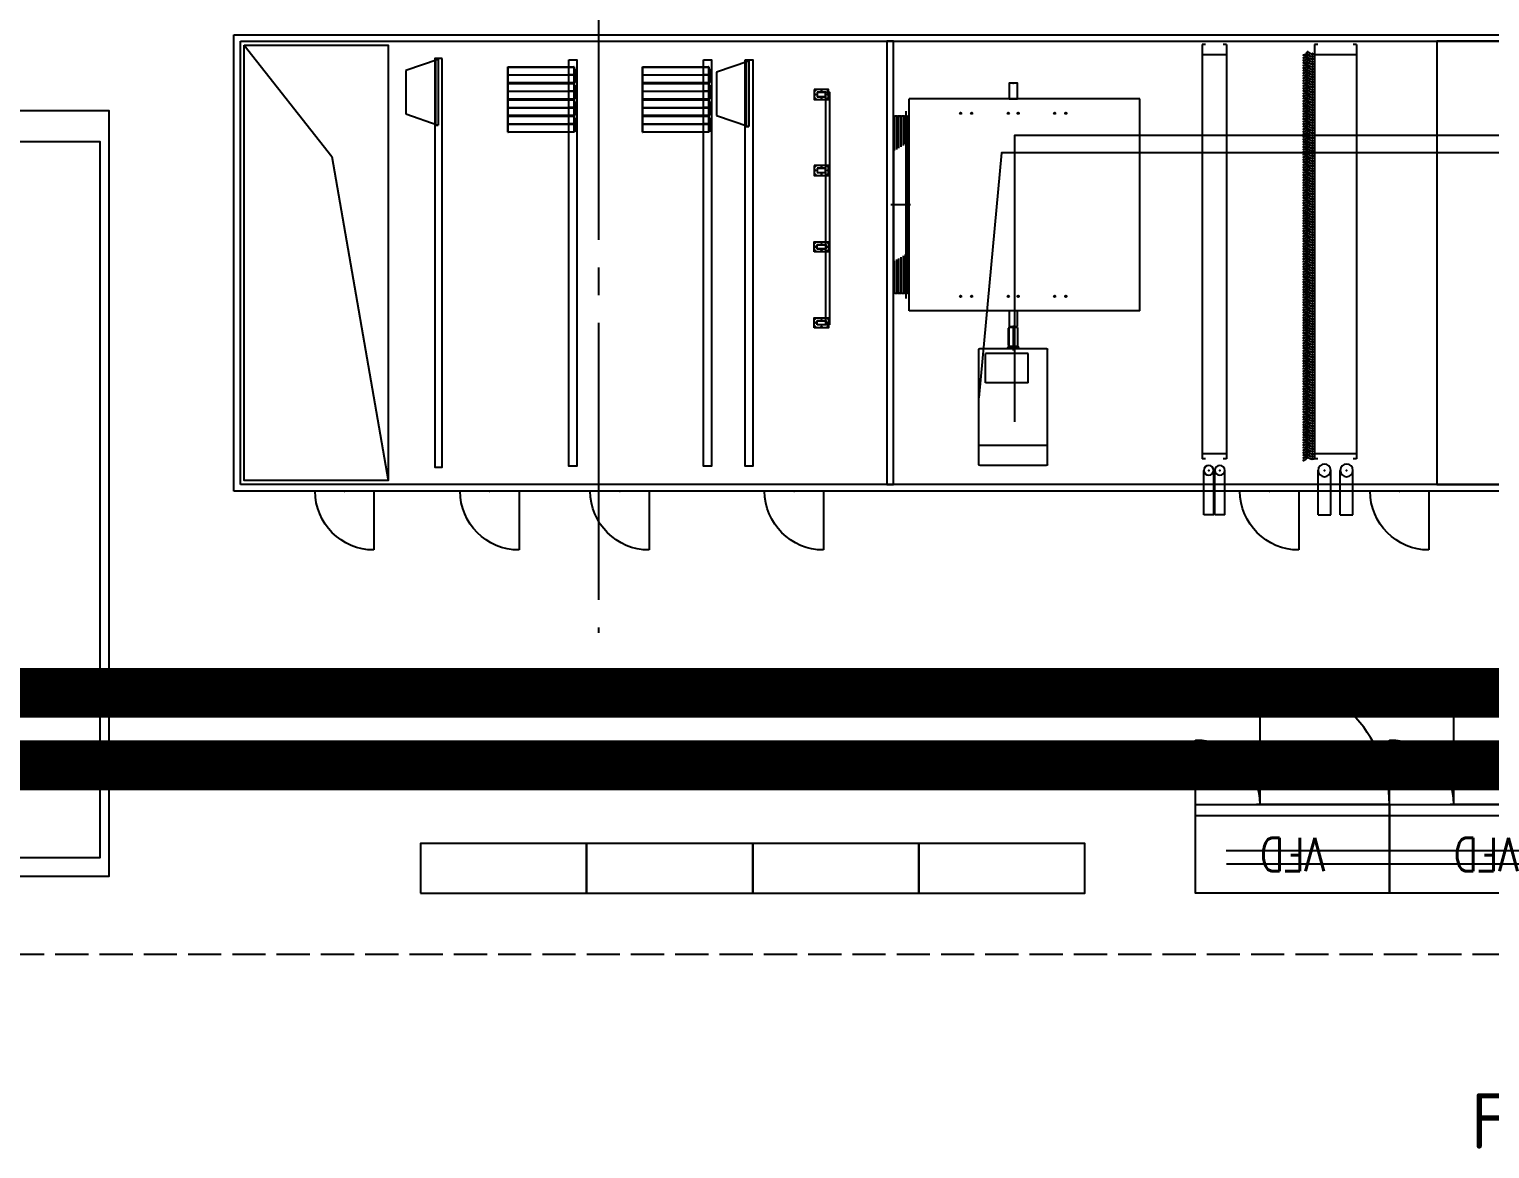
# Model space of a CAD drawing. Extents: x -18489 to 195597, y -1599 to 112111.
# Drawn here: x 10526 to 11845, y -1186 to -175 of the extents above; entities that cross this region are included whole.
import ezdxf
from ezdxf.enums import TextEntityAlignment as Align

# ---------------------------------------------------------------- set-up
doc = ezdxf.new("R2010")
doc.units = 0
doc.header["$LTSCALE"] = 100
for name, pattern in [('188K-SM-03-F10-MECH-EQ-Y2257103$0$CENTER', [2, 1.25, -0.25, 0.25, -0.25]), ('188K-SM-03-F10-MECH-EQ-Y2257103$0$Hidden H04', [23, 15, -8]), ('X-S-FAB-L10$0$COL-CEN-LIN', [3.25, 2.5, -0.25, 0.25, -0.25]), ('X-S-FAB-L10$0$HIDDEN', [0.4, 0.3, -0.1])]:
    doc.linetypes.add(name, pattern=pattern)
for name, color, linetype in [('188K-SM-03-F10-ELEC-EQ-Y2257103$0$E-VFD-PNL', 150, 'Continuous'), ('188K-SM-03-F10-ELEC-EQ-Y2257103$0$MAU遮蔽線點料3', 2, 'Continuous'), ('188K-SM-03-F10-ELEC-EQ-Y2257103$0$MAU遮蔽線點料4', 3, 'Continuous'), ('188K-SM-03-F10-ELEC-EQ-Y2257103$0$MAU遮蔽線點料5', 4, 'Continuous'), ('188K-SM-03-F10-ELEC-EQ-Y2257103$0$MAU遮蔽線點料6', 5, 'Continuous'), ('188K-SM-03-F10-MECH-EQ-Y2257103$0$FLC', 40, 'Continuous'), ('188K-SM-03-F10-MECH-EQ-Y2257103$0$HEPA', 6, 'Continuous'), ('188K-SM-03-F10-MECH-EQ-Y2257103$0$MOTOR', 7, 'Continuous'), ('188K-SM-03-F10-MECH-EQ-Y2257103$0$擋水簾', 151, 'Continuous'), ('188K-SM-03-F10-MECH-EQ-Y2257103$0$桶濾', 125, 'Continuous'), ('188K-SM-07-F10-MECH-CR PIPE-Y2257103$0$00_AC_CHS_12℃', 4, 'Continuous'), ('188K-SM-07-F10-MECH-CR PIPE-Y2257103$0$00_AC_CHS_20℃', 3, 'Continuous'), ('X-S-FAB-L10$0$0-DIM-TXT', 8, 'Continuous'), ('X-S-FAB-L10$0$BLOCK', 8, 'Continuous'), ('X-S-FAB-L10$0$CCL', 8, 'X-S-FAB-L10$0$COL-CEN-LIN'), ('X-S-FAB-L10$0$HID', 8, 'X-S-FAB-L10$0$HIDDEN')]:
    doc.layers.add(name, color=color, linetype=linetype)
doc.styles.add('188K-SM-03-F10-ELEC-EQ-Y2257103$0$aa-txt', font='simplex.shx', dxfattribs={"width": 0.6})
doc.styles.add('188K-SM-07-F10-MECH-CR PIPE-Y2257103$0$XFM1P20-200k$0$$0$aa-txt', font='isocp.shx', dxfattribs={"bigfont": 'chineset.shx'})
doc.styles.add('X-S-FAB-L10$0$CHINA', font='simplex.shx', dxfattribs={"width": 0.75, "bigfont": 'chineset.shx'})
doc.styles.add('X-S-FAB-L10$0$Standard', font='', dxfattribs={"width": 0.8})
doc.styles.add('X-S-FAB-L10$0$TG_NOTE_TEXT', font='simplex.shx', dxfattribs={"width": 0.75, "bigfont": 'chineset.shx'})
doc.styles.get('X-S-FAB-L10$0$Standard').set_extended_font_data('Microsoft JhengHei')

# ---------------------------------------------------------------- blocks, each defined once
blk = doc.blocks.new('X-S-FAB-L10$0$FAB2-L05')
at = {"layer": 'X-S-FAB-L10$0$CCL'}
blk.add_line((-15120, 11005), (-15120, 0), dxfattribs=at)
blk = doc.blocks.new('X-S-FAB-L10')
at = {"layer": 'X-S-FAB-L10$0$HID'}
blk.add_line((2509.405, -1010), (17209, -1010), dxfattribs=at)
at = {"layer": 'X-S-FAB-L10$0$BLOCK'}
blk.add_blockref('X-S-FAB-L10$0$FAB2-L05', (26160, -720), dxfattribs=at)
at = {"style": 'X-S-FAB-L10$0$TG_NOTE_TEXT', "width": 0.5, "flags": 1}
for p in [(7463.301, 9020), (18268.251, 8649), (11197.77, 4800.167), (16485.801, 4800.167), (25420.27, 2635), (13360, 320.001, 0), (7463.301, -33.333)]:
    blk.add_attdef('WH', text='', height=20, dxfattribs=at).set_placement(p, align=Align.BOTTOM_LEFT)
at = {"width": 0.5}
for style, p in [('X-S-FAB-L10$0$TG_NOTE_TEXT', (7585, 9020)), ('X-S-FAB-L10$0$TG_NOTE_TEXT', (18389.95, 8649)), ('X-S-FAB-L10$0$TG_NOTE_TEXT', (11117.5, 4813.5)), ('X-S-FAB-L10$0$TG_NOTE_TEXT', (16607.5, 4813.5)), ('X-S-FAB-L10$0$TG_NOTE_TEXT', (25350, 2635)), ('X-S-FAB-L10$0$Standard', (13129.375, 325.001, 0)), ('X-S-FAB-L10$0$TG_NOTE_TEXT', (7585, -20))]:
    blk.add_attdef('DESC', text='', height=10, dxfattribs=dict(at, style=style)).set_placement(p, align=Align.BOTTOM_LEFT)
for tag, style, p in [('TYPE', 'X-S-FAB-L10$0$TG_NOTE_TEXT', (7619.286, 9020)), ('NO', 'X-S-FAB-L10$0$TG_NOTE_TEXT', (7650.095, 9020)), ('TYPE', 'X-S-FAB-L10$0$TG_NOTE_TEXT', (18424.236, 8649)), ('NO', 'X-S-FAB-L10$0$TG_NOTE_TEXT', (18455.045, 8649)), ('NO', 'X-S-FAB-L10$0$TG_NOTE_TEXT', (11088.595, 4813.5)), ('TYPE', 'X-S-FAB-L10$0$TG_NOTE_TEXT', (11151.786, 4813.5)), ('TYPE', 'X-S-FAB-L10$0$TG_NOTE_TEXT', (16641.786, 4813.5)), ('NO', 'X-S-FAB-L10$0$TG_NOTE_TEXT', (16672.595, 4813.5)), ('NO', 'X-S-FAB-L10$0$TG_NOTE_TEXT', (25313, 2635)), ('TYPE', 'X-S-FAB-L10$0$TG_NOTE_TEXT', (25350, 2635)), ('NO', 'X-S-FAB-L10$0$Standard', (13100, 320.001, 0)), ('TYPE', 'X-S-FAB-L10$0$Standard', (13129.375, 320.001, 0)), ('TYPE', 'X-S-FAB-L10$0$TG_NOTE_TEXT', (7619.286, -20)), ('NO', 'X-S-FAB-L10$0$TG_NOTE_TEXT', (7650.095, -20))]:
    blk.add_attdef(tag, text='', height=10, dxfattribs=dict(at, style=style)).set_placement(p, align=Align.BOTTOM_RIGHT)
at = {"style": 'X-S-FAB-L10$0$TG_NOTE_TEXT', "width": 0.5, "flags": 1}
for rotation, p in [(180, (43, 7480)), (180, (943, 7480)), (90, (24310, 3717.77)), (270, (17080, 1711.699))]:
    blk.add_attdef('WH', text='', height=20, rotation=rotation, dxfattribs=at).set_placement(p, align=Align.BOTTOM_LEFT)
at = {"width": 0.5}
for rotation, style, p in [(180, 'X-S-FAB-L10$0$Standard', (317.625, 7480)), (180, 'X-S-FAB-L10$0$Standard', (1217.625, 7480)), (90, 'X-S-FAB-L10$0$TG_NOTE_TEXT', (24310, 3647.5)), (270, 'X-S-FAB-L10$0$TG_NOTE_TEXT', (17080, 1605))]:
    blk.add_attdef('DESC', text='', height=10, rotation=rotation, dxfattribs=dict(at, style=style)).set_placement(p, align=Align.BOTTOM_LEFT)
for tag, rotation, style, p in [('TYPE', 180, 'X-S-FAB-L10$0$Standard', (317.625, 7480)), ('NO', 180, 'X-S-FAB-L10$0$Standard', (347, 7480)), ('TYPE', 180, 'X-S-FAB-L10$0$Standard', (1217.625, 7480)), ('NO', 180, 'X-S-FAB-L10$0$Standard', (1247, 7480)), ('TYPE', 90, 'X-S-FAB-L10$0$TG_NOTE_TEXT', (24310, 3647.5)), ('NO', 90, 'X-S-FAB-L10$0$TG_NOTE_TEXT', (24310, 3610.5)), ('TYPE', 270, 'X-S-FAB-L10$0$TG_NOTE_TEXT', (17080, 1605)), ('NO', 270, 'X-S-FAB-L10$0$TG_NOTE_TEXT', (17080, 1573))]:
    blk.add_attdef(tag, text='', height=10, rotation=rotation, dxfattribs=dict(at, style=style)).set_placement(p, align=Align.BOTTOM_RIGHT)
at = {"layer": 'X-S-FAB-L10$0$0-DIM-TXT', "style": 'X-S-FAB-L10$0$CHINA', "width": 0.75}
for p in [(667.414, 7855.1, -2689.4), (22627.353, 6728.814), (25644.722, 6728.814), (24778.787, 5569.051), (1118.252, 4980), (417.801, 4594.623), (23874.84, 4355), (22927.43, 4330.122), (23749.869, 3901.367), (417.801, 3765.236), (1118.252, 3730), (417.801, 3115.79), (536.882, 2227.832), (16908.994, 1782.652), (888.445, 880.466), (16977.43, 750), (18878.841, 750), (25641.221, 553.233), (21364.03, 526.894)]:
    blk.add_attdef('HIG', text='', height=80, dxfattribs=at).set_placement(p, align=Align.MIDDLE_LEFT)
blk = doc.blocks.new('188K-SM-03-F10-MECH-EQ-Y2257103$0$eli')
at = {"layer": '188K-SM-03-F10-MECH-EQ-Y2257103$0$擋水簾'}
for p, q in [((-48, 17), (-47, 16)), ((-46, 17), (-46, 17)), ((-42, 18), (-41, 21)), ((-40, 21), (-38, 21)), ((-40, 18), (-39, 20)), ((-39, 20), (-38, 20)), ((-5, 2), (-12, 7)), ((-4, 3), (-9, 6)), ((20, 24), (9, 13)), ((21, 23), (10, 11))]:
    blk.add_line(p, q, dxfattribs=at)
for centre, radius, start, end in [((-60, 16), 0.892, 56.5251, 332.9034), ((-46, 16), 0.841, 225, 45), ((-40, 20), 1.19, 90, 155), ((-39, 20), 0.595, 90, 155), ((-38, 21), 0.595, 270, 90), ((0, 8), 8.33, 233.7229, 329.3372), ((0, 8), 7.14, 233.7229, 329.3372), ((7, 4), 0.595, 329.3372, 149.3372), ((40, 31), 0.892, 241.4202, 146.5072)]:
    blk.add_arc(centre, radius, start, end, dxfattribs=at)
for centre, major_axis, ratio, start_param, end_param in [((-45, -34), (54.7, 1), 0.945652, 1.612744, 1.817259), ((-45, -34), (54.7, 1), 0.945652, 0.892621, 1.570796), ((-2, 15), (13.6, 1.8), 0.565217, 3.706747, 4.814407), ((-3, 15), (14.6, 2.6), 0.6, 4.193923, 5.58693), ((-3, 15), (13.5, 2.4), 0.565217, -1.468778, -0.576163), ((30, 18), (13.2, 9.6), 0.581818, 0.469896, 1.87896)]:
    blk.add_ellipse(centre, major_axis=major_axis, ratio=ratio, start_param=start_param, end_param=end_param, dxfattribs=at)
for points, knots in [([(-42, 18), (-45, 19), (-48, 19), (-54, 18), (-57, 17), (-60, 17)], [4.6316548, 4.6316548, 4.6316548, 4.6316548, 4.809552, 4.809552, 4.958975, 4.958975, 4.958975, 4.958975]), ([(-13, 9), (-14, 10), (-16, 11), (-20, 13), (-24, 15), (-32, 17), (-36, 18), (-40, 18), (-40, 18), (-40, 18)], [4.0840634, 4.0840634, 4.0840634, 4.0840634, 4.1613431, 4.1613431, 4.3774127, 4.3774127, 4.5934823, 4.5934823, 4.6006647, 4.6006647, 4.6006647, 4.6006647]), ([(39, 31), (39, 31), (38, 32), (36, 32), (34, 31), (30, 30), (28, 29), (25, 27), (23, 26), (21, 24), (20, 24), (20, 23)], [6.799371, 6.799371, 6.799371, 6.799371, 6.892242, 6.892242, 7.324796, 7.324796, 7.671916, 7.671916, 8.019037, 8.019037, 8.162145, 8.162145, 8.162145, 8.162145])]:
    blk.add_open_spline(points, degree=3, knots=knots, dxfattribs=at)
blk = doc.blocks.new('188K-SM-03-F10-MECH-EQ-Y2257103$0$A$C1EE42846')
at = {"color": 4}
for p, q in [((0, 3970), (0, 230)), ((0, 3970), (30, 3970)), ((350, 3970), (380, 3970)), ((380, 3970), (380, 230)), ((380, 3880), (0, 3880)), ((380, 280), (0, 280)), ((0, 230), (30, 230)), ((350, 230), (380, 230)), ((33, -275), (33, 127)), ((147, -275), (147, 127)), ((233, -275), (233, 127)), ((347, -275), (347, 129)), ((147, -275), (33, -275)), ((347, -275), (233, -275))]:
    blk.add_line(p, q, dxfattribs=at)
for centre in [(90, 127), (290, 127)]:
    blk.add_circle(centre, 57.1, dxfattribs=at)
for p in [(90, 127), (290, 127)]:
    blk.add_point(p, dxfattribs=at)
at = {"xscale": -0.9824656600831077, "yscale": 0.9824656600831077, "zscale": 0.9824656600831077, "rotation": 180}
for p in [(442, 3905), (442, 3882), (442, 3859), (442, 3836), (442, 3790), (442, 3767), (442, 3744), (442, 3721), (442, 3698), (442, 3813), (442, 3675), (442, 3652), (442, 3629), (442, 3606), (442, 3583), (442, 3560), (442, 3537), (442, 3514), (442, 3491), (442, 3468), (442, 3445), (442, 3422), (442, 3399), (442, 3376), (442, 3353), (442, 3330), (442, 3307), (442, 3284), (442, 3261), (442, 3238), (442, 3215), (442, 3192), (442, 3169), (442, 3146), (442, 3123), (442, 3100), (442, 3077), (442, 3054), (442, 3031), (442, 3008), (442, 2985), (442, 2962), (442, 2939), (442, 2916), (442, 2893), (442, 2870), (442, 2847), (442, 2824), (442, 2801), (442, 2778), (442, 2755), (442, 2732), (442, 2709), (442, 2686), (442, 2663), (442, 2640), (442, 2617), (442, 2594), (442, 2571), (442, 2548), (442, 2525), (442, 2502), (442, 2479), (442, 2456), (442, 2433), (442, 2410), (442, 2387), (442, 2364), (442, 2341), (442, 2318), (442, 2295), (442, 2272), (442, 2249), (442, 2226), (442, 2203), (442, 2180), (442, 2157), (442, 2134), (442, 2111), (442, 2088), (442, 2065), (442, 2042), (442, 2019), (442, 1996), (442, 1973), (442, 1950), (442, 1927), (442, 1904), (442, 1881), (442, 1858), (442, 1835), (442, 1812), (442, 1789), (442, 1766), (442, 1743), (442, 1720), (442, 1697), (442, 1674), (442, 1651), (442, 1628), (442, 1605), (442, 1582), (442, 1559), (442, 1536), (442, 1513), (442, 1490), (442, 1467), (442, 1444), (442, 1421), (442, 1398), (442, 1375), (442, 1352), (442, 1329), (442, 1306), (442, 1283), (442, 1260), (442, 1237), (442, 1214), (442, 1191), (442, 1168), (442, 1145), (442, 1122), (442, 1099), (442, 1076), (442, 1053), (442, 1030), (442, 1007), (442, 984), (442, 961), (442, 938), (442, 915), (442, 892), (442, 869), (442, 846), (442, 823), (442, 800), (442, 777), (442, 754), (442, 731), (442, 708), (442, 685), (442, 662), (442, 639), (442, 616), (442, 593), (442, 570), (442, 547), (442, 524), (442, 501), (442, 478), (442, 455), (442, 432), (442, 409), (442, 386), (442, 363), (442, 340), (442, 317), (442, 294), (442, 271), (442, 248)]:
    blk.add_blockref('188K-SM-03-F10-MECH-EQ-Y2257103$0$eli', p, dxfattribs=at)
blk = doc.blocks.new('188K-SM-03-F10-MECH-EQ-Y2257103$0$A$C20831D72')
at = {"color": 1}
for p, q in [((0, 3970), (0, 230)), ((0, 3970), (30, 3970)), ((190, 3970), (220, 3970)), ((220, 3970), (220, 230)), ((220, 3880), (0, 3880)), ((220, 280), (0, 280)), ((0, 230), (30, 230)), ((190, 230), (220, 230)), ((15, -275), (15, 127)), ((105, -275), (105, 127)), ((115, -275), (115, 127)), ((205, -275), (205, 127)), ((15, -275), (105, -275)), ((115, -275), (205, -275))]:
    blk.add_line(p, q, dxfattribs=at)
for centre in [(60, 127), (160, 127)]:
    blk.add_circle(centre, 44.5, dxfattribs=at)
for p in [(60, 127), (160, 127)]:
    blk.add_point(p, dxfattribs=at)
blk = doc.blocks.new('188K-SM-03-F10-MECH-EQ-Y2257103$0$%%C7 孔徑')
at = {"color": 4}
blk.add_circle((0, 0), 3.5, dxfattribs=at)
blk.add_point((0, 0))
blk = doc.blocks.new('188K-SM-03-F10-MECH-EQ-Y2257103$0$A$C6e2866f5')
blk.add_lwpolyline([(45, -105), (-45, -105), (-45, 25), (45, 25)], close=True)
at = {"linetype": '188K-SM-03-F10-MECH-EQ-Y2257103$0$Hidden H04', "lineweight": -3}
for points in [[(-20, 0), (20, 0), (20, -80), (-20, -80)], [(-18, -2), (18, -2), (18, -78), (-18, -78)]]:
    blk.add_lwpolyline(points, close=True, dxfattribs=at)
for p in [(-37, 17), (0, 17), (37, 17), (-37, -40), (36.75, -40)]:
    blk.add_blockref('188K-SM-03-F10-MECH-EQ-Y2257103$0$%%C7 孔徑', p)
at = {"xscale": -1, "rotation": 180}
for p in [(-37, -97), (0, -97), (37, -97)]:
    blk.add_blockref('188K-SM-03-F10-MECH-EQ-Y2257103$0$%%C7 孔徑', p, dxfattribs=at)
blk = doc.blocks.new('188K-SM-03-F10-MECH-EQ-Y2257103$0$A$C3A4033FF')
blk.add_blockref('188K-SM-03-F10-MECH-EQ-Y2257103$0$A$C6e2866f5', (-20, 0))
blk = doc.blocks.new('188K-SM-03-F10-MECH-EQ-Y2257103$0$FLC-1250-W')
at = {"layer": '188K-SM-03-F10-MECH-EQ-Y2257103$0$FLC'}
for p, q in [((0, 796), (0, -796)), ((130, 796), (130, -796))]:
    blk.add_line(p, q, dxfattribs=at)
at = {"layer": '188K-SM-03-F10-MECH-EQ-Y2257103$0$FLC', "color": 1}
for p, q in [((20, 546), (20, 796)), ((40, 534), (40, 796)), ((60, 523), (60, 796)), ((80, 511), (80, 796)), ((100, 500), (100, 796)), ((120, 488), (120, 796)), ((20, -796), (20, -450)), ((40, -796), (40, -462)), ((60, -796), (60, -473)), ((80, -796), (80, -485)), ((100, -796), (100, -496)), ((120, -796), (120, -508))]:
    blk.add_line(p, q, dxfattribs=at)
at = {"layer": '188K-SM-03-F10-MECH-EQ-Y2257103$0$FLC', "color": 1, "linetype": '188K-SM-03-F10-MECH-EQ-Y2257103$0$CENTER', "ltscale": 5}
blk.add_line((-25, 0), (152, 0), dxfattribs=at)
at = {"layer": '188K-SM-03-F10-MECH-EQ-Y2257103$0$FLC'}
for centre, start, end in [((5, 796), 0, 180), ((15, 796), 0, 180), ((25, 796), 0, 180), ((35, 796), 0, 180), ((45, 796), 0, 180), ((55, 796), 0, 180), ((65, 796), 0, 180), ((75, 796), 0, 180), ((85, 796), 0, 180), ((95, 796), 0, 180), ((105, 796), 0, 180), ((115, 796), 0, 180), ((125, 796), 0, 180), ((125, 796), 0, 180), ((125, 796), 0, 180), ((125, 796), 0, 180), ((125, 796), 0, 180), ((125, 796), 0, 180), ((125, 796), 0, 180), ((125, 796), 0, 180), ((125, 796), 0, 180), ((125, 796), 0, 180), ((125, 796), 0, 180), ((125, 796), 0, 180), ((5, -796), 180, 0), ((15, -796), 180, 0), ((25, -796), 180, 0), ((35, -796), 180, 0), ((45, -796), 180, 0), ((55, -796), 180, 0), ((65, -796), 180, 0), ((75, -796), 180, 0), ((85, -796), 180, 0), ((95, -796), 180, 0), ((105, -796), 180, 0), ((115, -796), 180, 0), ((125, -796), 180, 0), ((125, -796), 180, 0), ((125, -796), 180, 0), ((125, -796), 180, 0), ((125, -796), 180, 0), ((125, -796), 180, 0), ((125, -796), 180, 0), ((125, -796), 180, 0), ((125, -796), 180, 0), ((125, -796), 180, 0), ((125, -796), 180, 0), ((125, -796), 180, 0)]:
    blk.add_arc(centre, 5, start, end, dxfattribs=at)
blk = doc.blocks.new('188K-SM-03-F10-MECH-EQ-Y2257103$0$%%C14 孔位')
at = {"color": 1}
blk.add_circle((0, 0), 7, dxfattribs=at)
blk.add_point((0, 0))
blk = doc.blocks.new('188K-SM-03-F10-MECH-EQ-Y2257103$0$A$C7940598F')
for p, q in [((1804, 2115), (111, 2115)), ((164, 2115), (164, 2085)), ((1751, 2115), (1751, 2085)), ((0, 0), (0, 2085)), ((0, 2085), (1915, 2085)), ((1915, 0), (1915, 2085)), ((0, 0), (1915, 0))]:
    blk.add_line(p, q)
for points in [[(-140, 1107.5), (0, 1107.5), (0, 1182.5), (-140, 1182.5)], [(1915, 1107.5), (2055, 1107.5), (2055, 1182.5), (1915, 1182.5)]]:
    blk.add_lwpolyline(points, close=True)
for p in [(-140, 1145), (2055, 1145)]:
    blk.add_point(p)
for p in [(131, 1620), (1784, 1620), (131, 1520), (1784, 1520), (131, 1190), (1784, 1190), (131, 1100), (1784, 1100), (131, 770), (131, 670), (1784, 770), (1784, 670)]:
    blk.add_blockref('188K-SM-03-F10-MECH-EQ-Y2257103$0$%%C14 孔位', p)
blk = doc.blocks.new('188K-SM-03-F10-MECH-EQ-Y2257103$0$HPF-610-292側視圖')
at = {"layer": '188K-SM-03-F10-MECH-EQ-Y2257103$0$HEPA'}
for p, q in [((0, 598), (292, 498)), ((0, 598), (0, 6)), ((0, 598), (25, 598)), ((25, 598), (25, 6)), ((292, 498), (292, 106)), ((292, 106), (0, 6)), ((25, 6), (0, 6))]:
    blk.add_line(p, q, dxfattribs=at)
blk = doc.blocks.new('188K-SM-03-F10-MECH-EQ-Y2257103$0$A$C03D53DB9')
at = {"layer": '188K-SM-03-F10-MECH-EQ-Y2257103$0$桶濾'}
for p, q in [((10, 0), (10, 145)), ((10, 145), (13, 145)), ((13, 0), (13, 145)), ((13, 143), (607, 143)), ((610, 145), (607, 145)), ((607, 145), (607, 0)), ((610, 145), (610, 0)), ((0, 72), (602, 72)), ((13, 2), (607, 2)), ((624, 72), (557, 72)), ((614, 127), (610, 127)), ((614, 17), (610, 17)), ((617, 11), (610, 11)), ((617, 6), (610, 6)), ((614, 127), (614, 17)), ((617, 107), (614, 107)), ((617, 102), (614, 102)), ((617, 108), (617, 100)), ((617, 12), (617, 4)), ((619, 109), (618, 109)), ((618, 109), (618, 99)), ((619, 99), (618, 99)), ((619, 13), (618, 13)), ((618, 13), (618, 3)), ((619, 3), (618, 3)), ((619, 99), (619, 109)), ((622, 106), (619, 109)), ((622, 103), (619, 99)), ((619, 3), (619, 13)), ((622, 10), (619, 13)), ((622, 7), (619, 3)), ((622, 106), (622, 103)), ((622, 10), (622, 7)), ((10, 0), (13, 0)), ((610, 0), (607, 0))]:
    blk.add_line(p, q, dxfattribs=at)
for centre, start, end in [((618, 108), 90, 180), ((618, 100), 180, 270), ((618, 12), 90, 180), ((618, 4), 180, 270)]:
    blk.add_arc(centre, 1, start, end, dxfattribs=at)
blk = doc.blocks.new('188K-SM-03-F10-MECH-EQ-Y2257103$0$Motor315L-頂視圖-東(50HZ)')
blk.add_line((45, -17), (45, -173))
at = {"layer": '188K-SM-03-F10-MECH-EQ-Y2257103$0$MOTOR', "color": 1, "linetype": '188K-SM-03-F10-MECH-EQ-Y2257103$0$CENTER', "ltscale": 20}
blk.add_line((0, 0), (0, -219), dxfattribs=at)
at = {"layer": '188K-SM-03-F10-MECH-EQ-Y2257103$0$MOTOR'}
for p, q in [((-40, -10), (40, -10)), ((-40, -10), (-40, -180)), ((40, -10), (40, -180)), ((40, -17), (45, -17)), ((-310, -1077), (-310, -210)), ((300, -200), (-300, -200)), ((-135, -245), (250, -245)), ((-135, -511), (-135, -245)), ((-50, -195), (-50, -200)), ((-44, -185), (-44, -190)), ((44, -190), (-44, -190)), ((40, -180), (-40, -180)), ((40, -173), (45, -173)), ((44, -185), (44, -190)), ((50, -195), (50, -200)), ((250, -511), (250, -245)), ((310, -1077), (310, -210)), ((-135, -511), (250, -511)), ((-310, -1077), (310, -1077)), ((-309, -1247), (-309, -1077)), ((309, -1247), (309, -1077)), ((-299, -1257), (299, -1257))]:
    blk.add_line(p, q, dxfattribs=at)
for centre, radius, start, end in [((-300, -210), 10, 90, 180), ((-44, -195), 5, 90, 180), ((-40, -185), 5, 90, 180), ((40, -185), 5, 0, 90), ((44, -195), 5, 0, 90), ((300, -210), 10, 0, 90), ((-299, -1247), 10, 180, 270), ((299, -1247), 10, 270, 0)]:
    blk.add_arc(centre, radius, start, end, dxfattribs=at)
blk = doc.blocks.new('188K-SM-03-F10-MECH-EQ-Y2257103$0$A$C0D54229D')
at = {"color": 2}
for q in [(0, -532), (532, 0)]:
    blk.add_line((0, 0), q, dxfattribs=at)
blk.add_arc((0, 0), 532, 270, 0, dxfattribs=at)
blk.add_point((266, 0))
blk = doc.blocks.new('188K-SM-03-F10-MECH-EQ-Y2257103$0$0-CRMAU-12W')
at = {"color": 4}
for p, q in [((0, 0), (-18620, 0)), ((0, -4120), (0, 0)), ((-60, -60), (-18560, -60)), ((-60, -4060), (-60, -60)), ((-18560, -4060), (-60, -4060)), ((-18620, -4120), (0, -4120))]:
    blk.add_line(p, q, dxfattribs=at)
at = {"color": 6}
for p, q in [((-94, -95), (-883, -1099)), ((-883, -1099), (-1393, -4025))]:
    blk.add_line(p, q, dxfattribs=at)
blk.add_lwpolyline([(-10864, -4060), (-12864, -4060), (-12864, -60), (-10864, -60)], close=True)
at = {"color": 4}
for points in [[(-5956, -60), (-5896, -60), (-5896, -4060), (-5956, -4060)], [(-1880, -215), (-1815, -215), (-1815, -3905), (-1880, -3905)], [(-5379, -2620), (-5346, -2620), (-5346, -520), (-5379, -520)]]:
    blk.add_lwpolyline(points, close=True, dxfattribs=at)
at = {"color": 6}
blk.add_lwpolyline([(-94, -95), (-1393, -95), (-1393, -4025), (-94, -4025)], close=True, dxfattribs=at)
at = {"color": 2}
for points in [[(-4616, -226), (-4686, -226), (-4686, -3894), (-4616, -3894)], [(-4242, -226), (-4312, -226), (-4312, -3894), (-4242, -3894)], [(-3026, -226), (-3096, -226), (-3096, -3894), (-3026, -3894)]]:
    blk.add_lwpolyline(points, close=True, dxfattribs=at)
at = {"color": 1}
for name, p in [('188K-SM-03-F10-MECH-EQ-Y2257103$0$A$C1EE42846', (-10139, -4060)), ('188K-SM-03-F10-MECH-EQ-Y2257103$0$A$C20831D72', (-8964, -4060))]:
    blk.add_blockref(name, p, dxfattribs=at)
at = {"xscale": -1, "rotation": 270}
blk.add_blockref('188K-SM-03-F10-MECH-EQ-Y2257103$0$A$C7940598F', (-8183, -2493), dxfattribs=at)
at = {"color": 4, "rotation": 90.00000000000001}
for p in [(-5346, -520), (-5346, -1205)]:
    blk.add_blockref('188K-SM-03-F10-MECH-EQ-Y2257103$0$A$C3A4033FF', p, dxfattribs=at)
at = {"color": 4, "xscale": -1, "rotation": 90}
for p in [(-5346, -1935), (-5346, -2620)]:
    blk.add_blockref('188K-SM-03-F10-MECH-EQ-Y2257103$0$A$C3A4033FF', p, dxfattribs=at)
for name, p in [('188K-SM-03-F10-MECH-EQ-Y2257103$0$Motor315L-頂視圖-東(50HZ)', (-7038, -2633)), ('188K-SM-03-F10-MECH-EQ-Y2257103$0$A$C0D54229D', (-10793, -4120)), ('188K-SM-03-F10-MECH-EQ-Y2257103$0$A$C0D54229D', (-9618, -4120)), ('188K-SM-03-F10-MECH-EQ-Y2257103$0$A$C0D54229D', (-5325, -4120)), ('188K-SM-03-F10-MECH-EQ-Y2257103$0$A$C0D54229D', (-3750, -4120)), ('188K-SM-03-F10-MECH-EQ-Y2257103$0$A$C0D54229D', (-2575, -4120)), ('188K-SM-03-F10-MECH-EQ-Y2257103$0$A$C0D54229D', (-1265, -4120))]:
    blk.add_blockref(name, p)
at = {"layer": '188K-SM-03-F10-MECH-EQ-Y2257103$0$FLC'}
blk.add_blockref('188K-SM-03-F10-MECH-EQ-Y2257103$0$FLC-1250-W', (-6086, -1535), dxfattribs=at)
at = {"layer": '188K-SM-03-F10-MECH-EQ-Y2257103$0$HEPA'}
for p in [(-4651, -836), (-1845, -822), (-1845, -822)]:
    blk.add_blockref('188K-SM-03-F10-MECH-EQ-Y2257103$0$HPF-610-292側視圖', p, dxfattribs=at)
at = {"layer": '188K-SM-03-F10-MECH-EQ-Y2257103$0$桶濾', "xscale": -1}
for p in [(-3680, -434), (-3680, -435), (-2464, -434), (-2464, -435), (-3680, -582), (-3680, -583), (-2464, -582), (-2464, -583), (-3680, -730), (-3680, -731), (-2464, -730), (-2464, -731), (-3680, -878), (-3680, -879), (-2464, -878), (-2464, -879)]:
    blk.add_blockref('188K-SM-03-F10-MECH-EQ-Y2257103$0$A$C03D53DB9', p, dxfattribs=at)
blk = doc.blocks.new('188K-SM-03-F10-MECH-EQ-Y2257103')
at = {"color": 1, "ltscale": 1000}
for points in [[(10879.3, -955), (11029.3, -955), (11029.3, -910), (10879.3, -910)], [(11029.3, -955), (11179.3, -955), (11179.3, -910), (11029.3, -910)], [(11179.3, -955), (11329.3, -955), (11329.3, -910), (11179.3, -910)], [(11329.3, -955), (11479.3, -955), (11479.3, -910), (11329.3, -910)]]:
    blk.add_lwpolyline(points, close=True, dxfattribs=at)
at = {"xscale": -0.1, "yscale": 0.1, "zscale": 0.1}
blk.add_blockref('188K-SM-03-F10-MECH-EQ-Y2257103$0$0-CRMAU-12W', (10710.8, -179.9), dxfattribs=at)
blk = doc.blocks.new('188K-SM-03-F10-ELEC-EQ-Y2257103$0$VFD-PNL-158KW')
for p, q in [((58.3, 80), (58.3, 196.7)), ((0, 80), (0, 138.3)), ((0, 80), (55, 80)), ((55, 80), (165, 80)), ((175, 80), (55, 80)), ((175, 70), (0, 70))]:
    blk.add_line(p, q)
blk.add_lwpolyline([(175, 80), (175, 0), (0, 0), (0, 80)], close=True)
for centre, radius in [((58.3, 80), 116.7), ((0, 80), 58.3)]:
    blk.add_arc(centre, radius, 0, 90)
at = {"style": '188K-SM-03-F10-ELEC-EQ-Y2257103$0$aa-txt', "width": 0.8}
blk.add_text('VFD', height=30, rotation=180, dxfattribs=at).set_placement((87.5, 35), align=Align.MIDDLE_CENTER)
blk = doc.blocks.new('188K-SM-03-F10-ELEC-EQ-Y2257103')
at = {"layer": '188K-SM-03-F10-ELEC-EQ-Y2257103$0$MAU遮蔽線點料3'}
blk.add_lwpolyline([(11606.8, -916.3), (12593.8, -916.3), (12628.7, -286.6), (11404, -286.6), (11383.7, -507.6)], dxfattribs=at)
at = {"layer": '188K-SM-03-F10-ELEC-EQ-Y2257103$0$MAU遮蔽線點料4'}
blk.add_lwpolyline([(11607.2, -928.3), (12606.5, -928.3), (12606.5, -271), (11415.9, -271), (11415.9, -529.5)], dxfattribs=at)
at = {"layer": '188K-SM-03-F10-ELEC-EQ-Y2257103$0$MAU遮蔽線點料5'}
blk.add_lwpolyline([(9920.8, -922.7), (10590, -922.7), (10590, -276.7), (9782.7, -276.7), (9782.7, -575.3)], dxfattribs=at)
at = {"layer": '188K-SM-03-F10-ELEC-EQ-Y2257103$0$MAU遮蔽線點料6'}
blk.add_lwpolyline([(9916.4, -939.5), (10598.1, -939.5), (10598.1, -248.7), (9772.1, -248.7), (9772.1, -580.2)], dxfattribs=at)
at = {"layer": '188K-SM-03-F10-ELEC-EQ-Y2257103$0$E-VFD-PNL'}
for p in [(11579.3, -955), (11754.3, -955)]:
    blk.add_blockref('188K-SM-03-F10-ELEC-EQ-Y2257103$0$VFD-PNL-158KW', p, dxfattribs=at)
blk = doc.blocks.new('188K-SM-07-F10-MECH-CR PIPE-Y2257103')
at = {"layer": '188K-SM-07-F10-MECH-CR PIPE-Y2257103$0$00_AC_CHS_12℃', "ltscale": 1000, "const_width": 45}
blk.add_lwpolyline([(2250.041, -268.966), (2358.989, -268.966), (2363.989, -273.966), (2363.989, -774.103), (12268.686, -774.103)], dxfattribs=at)
at = {"layer": '188K-SM-07-F10-MECH-CR PIPE-Y2257103$0$00_AC_CHS_20℃', "ltscale": 1000, "const_width": 45}
blk.add_lwpolyline([(2250.041, -358.966), (2312.061, -358.966), (2312.061, -839.555), (12268.686, -839.555)], dxfattribs=at)
at = {"layer": '188K-SM-07-F10-MECH-CR PIPE-Y2257103$0$00_AC_CHS_12℃', "ltscale": 1000, "style": '188K-SM-07-F10-MECH-CR PIPE-Y2257103$0$XFM1P20-200k$0$$0$aa-txt'}
blk.add_text('FROM TOP TO BOTTON', height=50, dxfattribs=at).set_placement((12475.738, -1160.666, 0), align=Align.MIDDLE_RIGHT)

msp = doc.modelspace()

# ---------------------------------------------------------------- block references
msp.add_blockref('X-S-FAB-L10', (0, 0))

# ---------------------------------------------------------------- next in the draw order: block references
msp.add_blockref('188K-SM-03-F10-MECH-EQ-Y2257103', (0, 0))

# ---------------------------------------------------------------- next in the draw order: block references
msp.add_blockref('188K-SM-03-F10-ELEC-EQ-Y2257103', (0, 0))

# ---------------------------------------------------------------- next in the draw order: block references
msp.add_blockref('188K-SM-07-F10-MECH-CR PIPE-Y2257103', (0, 0))

doc.saveas('drawing.dxf')
